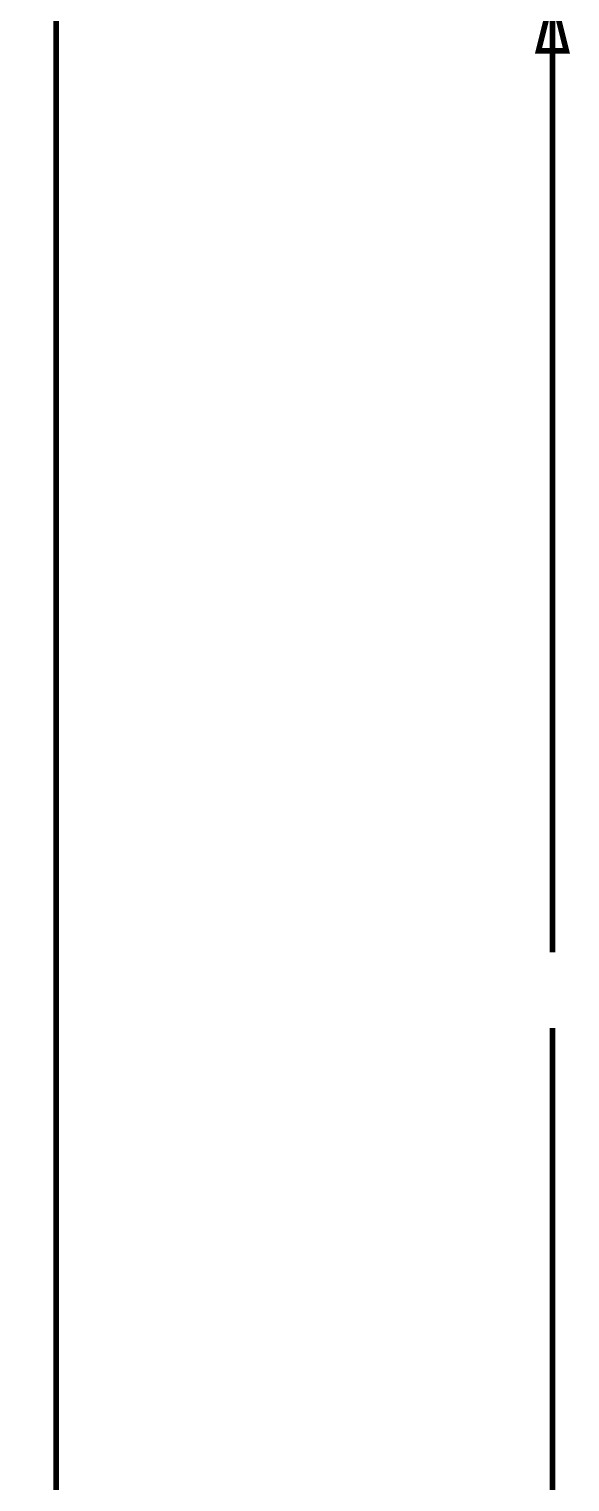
# Model space of a CAD drawing. Extents: x -665 to 9058, y -744 to 6955.
# Drawn here: x 3472 to 4441, y 900 to 3498 of the extents above; entities that cross this region are included whole.
import ezdxf

# ---------------------------------------------------------------- set-up
doc = ezdxf.new("R2010")
doc.units = 0
doc.linetypes.add('TRMIDX_2048', pattern=[2, 1, 1])
doc.linetypes.add('TRMIDX_4096', pattern=[2, 1, 1])
for name, color, linetype in [('BOARD_OUTLINE_00', 3, 'CONTINUOUS'), ('DIMENSION1_24', 3, 'CONTINUOUS'), ('DIMENSION2_24', 3, 'CONTINUOUS'), ('DIMENSION4_24', 3, 'CONTINUOUS'), ('DIMENSION5_24', 3, 'CONTINUOUS'), ('DIMENSION6_24', 3, 'CONTINUOUS'), ('DIMENSION7_24', 3, 'CONTINUOUS')]:
    doc.layers.add(name, color=color, linetype=linetype)

# ---------------------------------------------------------------- blocks, each defined once
blk = doc.blocks.new('BOARD_35')
at = {"layer": 'BOARD_OUTLINE_00', "const_width": 10}
blk.add_lwpolyline([(500, -9500), (2997.6377952756, -9500), (2997.6377952756, -11940.9448818898), (4021.2598425197, -11940.9448818898), (4021.2598425197, -15500), (736.2204724409, -15500), (500, -13216.5354330709)], close=True, dxfattribs=at)
blk = doc.blocks.new('D_1dfeghi_49')
at = {"layer": 'DIMENSION6_24', "linetype": 'TRMIDX_2048', "const_width": 10}
blk.add_lwpolyline([(393.7007874016, 2713.7795275591), (393.7007874016, -758.6614173228)], dxfattribs=at)
at = {"layer": 'DIMENSION7_24', "linetype": 'TRMIDX_2048', "const_width": 1}
blk.add_lwpolyline([(393.7007874016, 2763.7795275591), (393.7270341207, 2763.7795275591)], dxfattribs=at)
blk = doc.blocks.new('D_1dfeghi_58')
at = {"layer": 'DIMENSION5_24', "linetype": 'TRMIDX_2048', "const_width": 10}
blk.add_lwpolyline([(0, -50), (0, -3266.5354330709)], dxfattribs=at)
at = {"layer": 'DIMENSION7_24', "linetype": 'TRMIDX_2048', "const_width": 1}
blk.add_lwpolyline([(0, 0), (0.0262467192, 0)], dxfattribs=at)
blk = doc.blocks.new('D_2dfeghi_60')
at = {"layer": 'DIMENSION1_24', "linetype": 'TRMIDX_4096', "const_width": 10}
blk.add_lwpolyline([(888.188976378, 0), (888.188976378, 1712.0275590551)], dxfattribs=at)
at = {"layer": 'DIMENSION2_24', "linetype": 'TRMIDX_4096', "const_width": 10}
blk.add_lwpolyline([(888.188976378, 3559.0551181102), (888.188976378, 1847.0275590551)], dxfattribs=at)
at = {"layer": 'DIMENSION4_24', "linetype": 'TRMIDX_4096', "const_width": 10}
blk.add_lwpolyline([(888.188976378, 3559.0551181102), (913.188976378, 3459.0551181102), (863.188976378, 3459.0551181102)], close=True, dxfattribs=at)
blk = doc.blocks.new('D_1dfeghi_74')
at = {"layer": 'DIMENSION6_24', "linetype": 'TRMIDX_2048', "const_width": 10}
blk.add_lwpolyline([(3521.2598425197, -2312.2047244094), (3521.2598425197, 2808.2677165354)], dxfattribs=at)
at = {"layer": 'DIMENSION7_24', "linetype": 'TRMIDX_2048', "const_width": 1}
blk.add_lwpolyline([(3521.2598425197, -2362.2047244094), (3521.2860892388, -2362.2047244094)], dxfattribs=at)

msp = doc.modelspace()

# ---------------------------------------------------------------- block references
for name, p in [('D_1dfeghi_74', (0, 4141.7322834646)), ('BOARD_35', (-500, 15500)), ('D_2dfeghi_60', (3521.2598425197, 0)), ('D_1dfeghi_58', (3521.2598425197, 3000)), ('D_1dfeghi_49', (3127.5590551181, 236.2204724409))]:
    msp.add_blockref(name, p)

doc.saveas('drawing.dxf')
